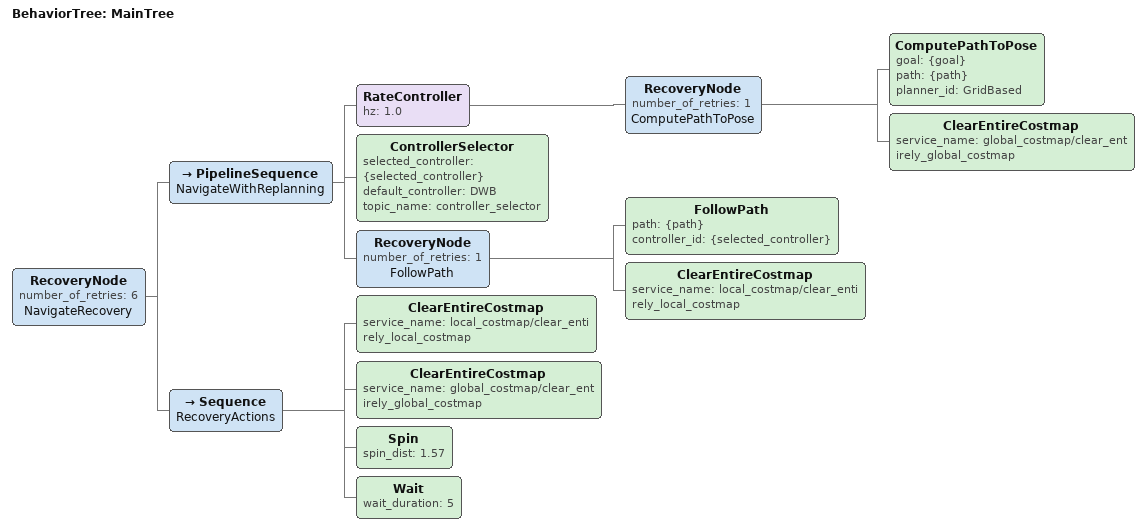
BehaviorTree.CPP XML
<!--
  This Behavior Tree replans the global path periodically at 1 Hz, and has
  recovery actions. Based on the official Nav2 package example.
-->
<root main_tree_to_execute="MainTree" BTCPP_format="4">
  <BehaviorTree ID="MainTree">
    <RecoveryNode number_of_retries="6" name="NavigateRecovery">
      <PipelineSequence name="NavigateWithReplanning">

        <RateController hz="1.0">
          <RecoveryNode number_of_retries="1" name="ComputePathToPose">
            <ComputePathToPose goal="{goal}" path="{path}" planner_id="GridBased"/>
            <ClearEntireCostmap service_name="global_costmap/clear_entirely_global_costmap"/>
          </RecoveryNode>
        </RateController>

        <!-- Select controller at runtime (topic-driven) -->
        <ControllerSelector
          selected_controller="{selected_controller}"
          default_controller="DWB"
          topic_name="controller_selector"/>

        <RecoveryNode number_of_retries="1" name="FollowPath">
          <!-- Use the selected controller -->
          <FollowPath path="{path}" controller_id="{selected_controller}"/>
          <ClearEntireCostmap service_name="local_costmap/clear_entirely_local_costmap"/>
        </RecoveryNode>

      </PipelineSequence>

      <Sequence name="RecoveryActions">
        <ClearEntireCostmap service_name="local_costmap/clear_entirely_local_costmap"/>
        <ClearEntireCostmap service_name="global_costmap/clear_entirely_global_costmap"/>
        <Spin spin_dist="1.57"/>
        <Wait wait_duration="5"/>
      </Sequence>
    </RecoveryNode>
  </BehaviorTree>
</root>
